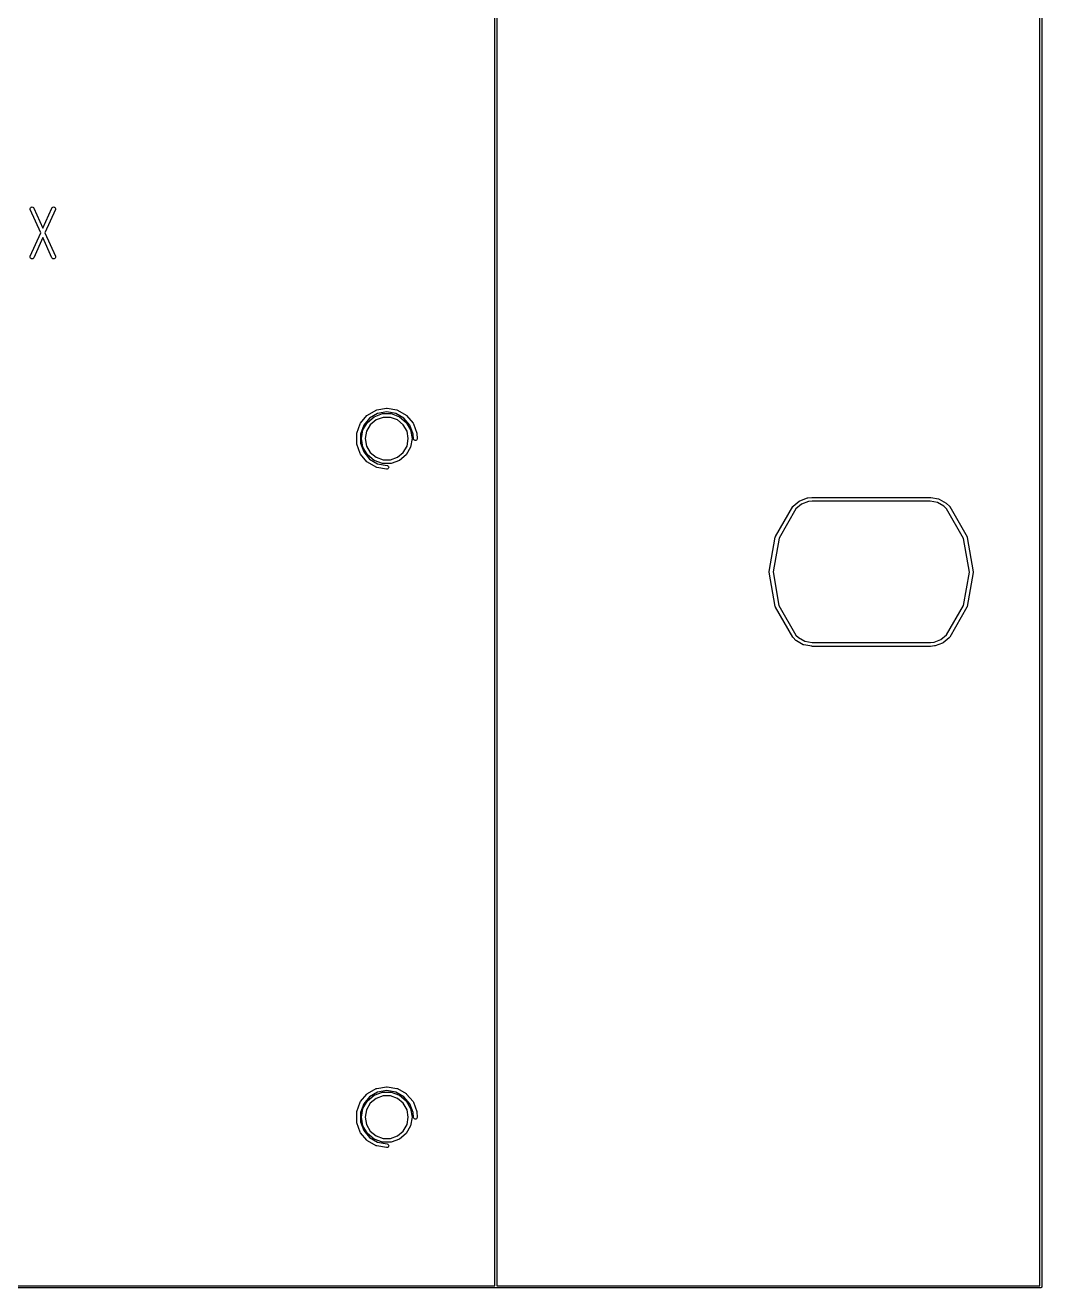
# Model space of a CAD drawing. Extents: x 10 to 493, y -203 to -71.
# Drawn here: x 439.5 to 492.8, y -203.2 to -137.1 of the extents above; entities that cross this region are included whole.
import ezdxf

# ---------------------------------------------------------------- set-up
doc = ezdxf.new("R2010")
doc.units = 0
doc.header["$MEASUREMENT"] = 0
doc.layers.add('BLACK', color=7, linetype='CONTINUOUS')

msp = doc.modelspace()

# ---------------------------------------------------------------- linework, layer by layer
at = {"layer": 'Black'}
for p, q in [((464.135, -203.15), (464.135, -71.17)), ((464.235, -71.17), (464.235, -203.15)), ((492.71, -203.15), (492.71, -71.17)), ((492.81, -71.12), (492.81, -203.2)), ((439.773, -146.716), (439.777, -146.682)), ((439.782, -146.75), (439.773, -146.716)), ((439.777, -146.682), (439.792, -146.651)), ((440.33, -147.969), (439.782, -146.75)), ((439.792, -146.651), (439.817, -146.626)), ((439.817, -146.626), (439.848, -146.612)), ((439.848, -146.612), (439.883, -146.61)), ((439.883, -146.61), (439.916, -146.619)), ((439.916, -146.619), (439.945, -146.639)), ((439.945, -146.639), (439.964, -146.668)), ((439.964, -146.668), (440.44, -147.725)), ((440.44, -147.725), (440.916, -146.668)), ((441.098, -146.75), (440.55, -147.969)), ((440.916, -146.668), (440.935, -146.639)), ((440.935, -146.639), (440.964, -146.619)), ((440.964, -146.619), (440.997, -146.61)), ((440.997, -146.61), (441.032, -146.612)), ((441.032, -146.612), (441.063, -146.626)), ((441.063, -146.626), (441.088, -146.651)), ((441.088, -146.651), (441.103, -146.682)), ((441.107, -146.716), (441.098, -146.75)), ((441.103, -146.682), (441.107, -146.716)), ((439.782, -149.188), (440.33, -147.969)), ((440.55, -147.969), (441.098, -149.188)), ((440.44, -148.213), (439.964, -149.27)), ((440.916, -149.27), (440.44, -148.213)), ((439.773, -149.222), (439.782, -149.188)), ((439.777, -149.256), (439.773, -149.222)), ((439.792, -149.287), (439.777, -149.256)), ((439.817, -149.312), (439.792, -149.287)), ((439.848, -149.326), (439.817, -149.312)), ((439.883, -149.328), (439.848, -149.326)), ((439.916, -149.319), (439.883, -149.328)), ((439.945, -149.299), (439.916, -149.319)), ((439.964, -149.27), (439.945, -149.299)), ((440.935, -149.299), (440.916, -149.27)), ((440.964, -149.319), (440.935, -149.299)), ((440.997, -149.328), (440.964, -149.319)), ((441.032, -149.326), (440.997, -149.328)), ((441.063, -149.312), (441.032, -149.326)), ((441.088, -149.287), (441.063, -149.312)), ((441.103, -149.256), (441.088, -149.287)), ((441.098, -149.188), (441.107, -149.222)), ((441.107, -149.222), (441.103, -149.256)), ((457.456, -157.514), (457.907, -157.254)), ((457.992, -157.436), (457.571, -157.679)), ((457.805, -157.599), (458.239, -157.441)), ((457.907, -157.254), (457.94, -157.242)), ((457.907, -157.254), (457.907, -157.254)), ((457.94, -157.242), (458.453, -157.152)), ((458.47, -157.352), (457.992, -157.436)), ((458.239, -157.441), (458.701, -157.441)), ((458.453, -157.152), (458.487, -157.152)), ((458.948, -157.436), (458.47, -157.352)), ((458.487, -157.152), (459, -157.242)), ((458.701, -157.441), (459.135, -157.599)), ((459.369, -157.679), (458.948, -157.436)), ((459, -157.242), (459.033, -157.254)), ((459.033, -157.254), (459.484, -157.514)), ((456.899, -158.455), (457.077, -157.966)), ((457.077, -157.966), (457.094, -157.936)), ((457.259, -158.051), (457.093, -158.507)), ((457.094, -157.936), (457.429, -157.537)), ((457.221, -158.295), (457.452, -157.896)), ((457.571, -157.679), (457.259, -158.051)), ((457.605, -158.024), (457.409, -158.364)), ((457.429, -157.537), (457.456, -157.514)), ((457.452, -157.896), (457.805, -157.599)), ((457.905, -157.772), (457.605, -158.024)), ((458.274, -157.638), (457.905, -157.772)), ((458.666, -157.638), (458.274, -157.638)), ((459.034, -157.772), (458.666, -157.638)), ((459.335, -158.024), (459.034, -157.772)), ((459.135, -157.599), (459.488, -157.896)), ((459.531, -158.364), (459.335, -158.024)), ((459.681, -158.051), (459.369, -157.679)), ((459.484, -157.514), (459.511, -157.537)), ((459.488, -157.896), (459.719, -158.295)), ((459.511, -157.537), (459.846, -157.936)), ((459.849, -158.511), (459.681, -158.051)), ((459.846, -157.936), (459.863, -157.966)), ((459.863, -157.966), (460.041, -158.455)), ((456.893, -158.49), (456.899, -158.455)), ((456.893, -159.01), (456.893, -158.49)), ((457.093, -158.507), (457.093, -158.993)), ((457.141, -158.75), (457.221, -158.295)), ((457.221, -159.205), (457.141, -158.75)), ((457.409, -158.364), (457.341, -158.75)), ((457.341, -158.75), (457.409, -159.136)), ((459.599, -158.75), (459.531, -158.364)), ((459.531, -159.136), (459.599, -158.75)), ((459.719, -158.295), (459.799, -158.75)), ((459.799, -158.75), (459.719, -159.205)), ((459.87, -158.759), (459.849, -158.511)), ((459.879, -158.792), (459.87, -158.759)), ((459.899, -158.821), (459.879, -158.792)), ((460.041, -158.455), (460.043, -158.468)), ((460.043, -158.468), (460.047, -158.481)), ((460.047, -158.481), (460.07, -158.741)), ((460.067, -158.776), (460.052, -158.807)), ((460.07, -158.741), (460.067, -158.776)), ((456.899, -159.045), (456.893, -159.01)), ((457.077, -159.534), (456.899, -159.045)), ((457.093, -158.993), (457.259, -159.449)), ((457.452, -159.604), (457.221, -159.205)), ((457.259, -159.449), (457.571, -159.821)), ((457.409, -159.136), (457.605, -159.476)), ((459.335, -159.476), (459.531, -159.136)), ((459.719, -159.205), (459.488, -159.604)), ((459.928, -158.841), (459.899, -158.821)), ((459.961, -158.85), (459.928, -158.841)), ((459.996, -158.847), (459.961, -158.85)), ((460.027, -158.832), (459.996, -158.847)), ((460.052, -158.807), (460.027, -158.832)), ((457.094, -159.564), (457.077, -159.534)), ((457.429, -159.963), (457.094, -159.564)), ((457.456, -159.986), (457.429, -159.963)), ((457.805, -159.901), (457.452, -159.604)), ((457.907, -160.246), (457.456, -159.986)), ((457.571, -159.821), (457.992, -160.064)), ((457.605, -159.476), (457.905, -159.728)), ((458.239, -160.059), (457.805, -159.901)), ((457.905, -159.728), (458.274, -159.862)), ((457.992, -160.064), (458.487, -160.152)), ((458.701, -160.059), (458.239, -160.059)), ((458.274, -159.862), (458.666, -159.862)), ((458.666, -159.862), (459.034, -159.728)), ((459.135, -159.901), (458.701, -160.059)), ((459.034, -159.728), (459.335, -159.476)), ((459.488, -159.604), (459.135, -159.901)), ((457.94, -160.258), (457.907, -160.246)), ((458.453, -160.348), (457.94, -160.258)), ((458.487, -160.348), (458.453, -160.348)), ((458.487, -160.152), (458.52, -160.163)), ((458.52, -160.337), (458.487, -160.348)), ((458.52, -160.163), (458.547, -160.186)), ((458.547, -160.314), (458.52, -160.337)), ((458.547, -160.186), (458.564, -160.216)), ((458.564, -160.284), (458.547, -160.314)), ((458.564, -160.216), (458.57, -160.25)), ((458.57, -160.25), (458.564, -160.284)), ((479.781, -162.289), (480.099, -162.02)), ((480.099, -162.02), (480.129, -162.003)), ((480.099, -162.02), (480.099, -162.02)), ((480.129, -162.003), (480.52, -161.86)), ((480.576, -162.052), (480.214, -162.185)), ((480.52, -161.86), (480.533, -161.857)), ((480.533, -161.857), (480.546, -161.854)), ((480.546, -161.854), (480.756, -161.835)), ((480.769, -162.035), (480.576, -162.052)), ((480.756, -161.835), (480.761, -161.836)), ((480.761, -161.836), (480.765, -161.835)), ((480.765, -161.835), (486.975, -161.835)), ((486.966, -162.035), (480.769, -162.035)), ((487.35, -162.103), (486.966, -162.035)), ((486.975, -161.835), (486.984, -161.837)), ((486.984, -161.837), (486.992, -161.837)), ((486.992, -161.837), (487.402, -161.909)), ((487.684, -162.295), (487.35, -162.103)), ((487.402, -161.909), (487.427, -161.918)), ((487.427, -161.918), (487.435, -161.921)), ((487.435, -161.921), (487.796, -162.129)), ((478.853, -163.884), (479.758, -162.315)), ((479.923, -162.43), (479.035, -163.968)), ((479.758, -162.315), (479.768, -162.303)), ((479.758, -162.315), (479.758, -162.315)), ((479.758, -162.315), (479.758, -162.315)), ((479.758, -162.315), (479.758, -162.315)), ((479.768, -162.303), (479.781, -162.289)), ((480.214, -162.185), (479.923, -162.43)), ((487.815, -162.426), (487.684, -162.295)), ((487.796, -162.129), (487.806, -162.137)), ((487.806, -162.137), (487.816, -162.145)), ((488.709, -163.98), (487.815, -162.426)), ((487.816, -162.145), (487.966, -162.294)), ((487.966, -162.294), (487.973, -162.305)), ((487.973, -162.305), (487.982, -162.315)), ((487.982, -162.315), (488.891, -163.895)), ((478.522, -165.711), (478.841, -163.916)), ((479.035, -163.968), (478.722, -165.729)), ((478.841, -163.916), (478.847, -163.9)), ((478.847, -163.9), (478.853, -163.884)), ((489.018, -165.741), (488.709, -163.98)), ((488.891, -163.895), (488.891, -163.895)), ((488.891, -163.895), (488.903, -163.928)), ((488.903, -163.928), (489.218, -165.724)), ((478.522, -165.724), (478.522, -165.711)), ((478.522, -165.746), (478.522, -165.724)), ((478.837, -167.542), (478.522, -165.746)), ((478.722, -165.729), (479.031, -167.49)), ((488.705, -167.502), (489.018, -165.741)), ((489.218, -165.759), (488.899, -167.554)), ((489.218, -165.724), (489.218, -165.745)), ((489.218, -165.745), (489.218, -165.759)), ((478.846, -167.568), (478.837, -167.542)), ((478.849, -167.575), (478.846, -167.568)), ((479.758, -169.155), (478.849, -167.575)), ((479.031, -167.49), (479.925, -169.044)), ((487.817, -169.04), (488.705, -167.502)), ((488.887, -167.586), (487.982, -169.155)), ((488.893, -167.57), (488.887, -167.586)), ((488.899, -167.554), (488.893, -167.57)), ((479.767, -169.165), (479.758, -169.155)), ((479.774, -169.176), (479.767, -169.165)), ((479.924, -169.325), (479.774, -169.176)), ((479.934, -169.333), (479.924, -169.325)), ((479.925, -169.044), (480.056, -169.175)), ((479.944, -169.341), (479.934, -169.333)), ((480.305, -169.549), (479.944, -169.341)), ((480.056, -169.175), (480.39, -169.367)), ((480.39, -169.367), (480.774, -169.435)), ((487.164, -169.418), (487.526, -169.285)), ((487.526, -169.285), (487.817, -169.04)), ((487.959, -169.181), (487.641, -169.45)), ((487.972, -169.167), (487.959, -169.181)), ((487.982, -169.155), (487.972, -169.167)), ((487.982, -169.155), (487.982, -169.155)), ((487.982, -169.155), (487.982, -169.155)), ((487.982, -169.155), (487.982, -169.155)), ((480.338, -169.561), (480.305, -169.549)), ((480.748, -169.633), (480.338, -169.561)), ((480.756, -169.633), (480.748, -169.633)), ((480.765, -169.635), (480.756, -169.633)), ((486.975, -169.635), (480.765, -169.635)), ((480.774, -169.435), (486.971, -169.435)), ((486.971, -169.435), (487.164, -169.418)), ((486.979, -169.634), (486.975, -169.635)), ((486.984, -169.635), (486.979, -169.634)), ((487.194, -169.616), (486.984, -169.635)), ((487.207, -169.613), (487.194, -169.616)), ((487.22, -169.61), (487.207, -169.613)), ((487.611, -169.467), (487.22, -169.61)), ((487.641, -169.45), (487.611, -169.467)), ((457.094, -193.496), (457.429, -193.097)), ((457.429, -193.097), (457.43, -193.096)), ((457.43, -193.096), (457.456, -193.074)), ((457.452, -193.456), (457.805, -193.159)), ((457.456, -193.074), (457.907, -192.814)), ((457.992, -192.996), (457.571, -193.239)), ((457.805, -193.159), (458.239, -193.001)), ((458.274, -193.198), (457.905, -193.332)), ((457.907, -192.814), (457.94, -192.802)), ((457.907, -192.814), (457.907, -192.814)), ((457.94, -192.802), (458.453, -192.712)), ((458.47, -192.912), (457.992, -192.996)), ((458.239, -193.001), (458.701, -193.001)), ((458.666, -193.198), (458.274, -193.198)), ((458.453, -192.712), (458.487, -192.712)), ((458.948, -192.996), (458.47, -192.912)), ((458.487, -192.712), (459, -192.802)), ((459.034, -193.332), (458.666, -193.198)), ((458.701, -193.001), (459.135, -193.159)), ((459.369, -193.239), (458.948, -192.996)), ((459, -192.802), (459.033, -192.814)), ((459.033, -192.814), (459.484, -193.074)), ((459.135, -193.159), (459.488, -193.456)), ((459.484, -193.074), (459.51, -193.096)), ((459.51, -193.096), (459.511, -193.097)), ((459.511, -193.097), (459.846, -193.496)), ((456.899, -194.015), (457.077, -193.526)), ((457.077, -193.526), (457.094, -193.496)), ((457.259, -193.611), (457.093, -194.067)), ((457.141, -194.31), (457.221, -193.855)), ((457.221, -193.855), (457.452, -193.456)), ((457.571, -193.239), (457.259, -193.611)), ((457.605, -193.584), (457.409, -193.924)), ((457.905, -193.332), (457.605, -193.584)), ((459.335, -193.584), (459.034, -193.332)), ((459.531, -193.924), (459.335, -193.584)), ((459.681, -193.611), (459.369, -193.239)), ((459.488, -193.456), (459.719, -193.855)), ((459.849, -194.071), (459.681, -193.611)), ((459.719, -193.855), (459.799, -194.31)), ((459.846, -193.496), (459.863, -193.526)), ((459.863, -193.526), (460.041, -194.015)), ((456.893, -194.05), (456.899, -194.015)), ((456.893, -194.57), (456.893, -194.05)), ((457.093, -194.067), (457.093, -194.553)), ((457.221, -194.765), (457.141, -194.31)), ((457.409, -193.924), (457.341, -194.31)), ((457.341, -194.31), (457.409, -194.696)), ((459.599, -194.31), (459.531, -193.924)), ((459.531, -194.696), (459.599, -194.31)), ((459.799, -194.31), (459.719, -194.765)), ((459.87, -194.319), (459.849, -194.071)), ((459.879, -194.352), (459.87, -194.319)), ((459.899, -194.381), (459.879, -194.352)), ((459.928, -194.401), (459.899, -194.381)), ((459.961, -194.41), (459.928, -194.401)), ((459.996, -194.407), (459.961, -194.41)), ((460.027, -194.392), (459.996, -194.407)), ((460.052, -194.367), (460.027, -194.392)), ((460.041, -194.015), (460.043, -194.028)), ((460.043, -194.028), (460.047, -194.041)), ((460.047, -194.041), (460.07, -194.301)), ((460.067, -194.336), (460.052, -194.367)), ((460.07, -194.301), (460.067, -194.336)), ((456.899, -194.605), (456.893, -194.57)), ((457.077, -195.094), (456.899, -194.605)), ((457.094, -195.124), (457.077, -195.094)), ((457.093, -194.553), (457.259, -195.009)), ((457.429, -195.523), (457.094, -195.124)), ((457.452, -195.164), (457.221, -194.765)), ((457.259, -195.009), (457.571, -195.381)), ((457.409, -194.696), (457.605, -195.036)), ((457.805, -195.461), (457.452, -195.164)), ((457.605, -195.036), (457.905, -195.288)), ((459.034, -195.288), (459.335, -195.036)), ((459.488, -195.164), (459.135, -195.461)), ((459.335, -195.036), (459.531, -194.696)), ((459.719, -194.765), (459.488, -195.164)), ((457.456, -195.546), (457.429, -195.523)), ((457.907, -195.806), (457.456, -195.546)), ((457.571, -195.381), (457.992, -195.624)), ((458.239, -195.619), (457.805, -195.461)), ((457.905, -195.288), (458.274, -195.422)), ((457.94, -195.818), (457.907, -195.806)), ((458.453, -195.908), (457.94, -195.818)), ((457.992, -195.624), (458.487, -195.712)), ((458.701, -195.619), (458.239, -195.619)), ((458.274, -195.422), (458.666, -195.422)), ((458.487, -195.712), (458.52, -195.723)), ((458.52, -195.723), (458.547, -195.746)), ((458.547, -195.746), (458.564, -195.776)), ((458.564, -195.844), (458.547, -195.874)), ((458.564, -195.776), (458.57, -195.81)), ((458.57, -195.81), (458.564, -195.844)), ((458.666, -195.422), (459.034, -195.288)), ((459.135, -195.461), (458.701, -195.619)), ((458.487, -195.908), (458.453, -195.908)), ((458.52, -195.897), (458.487, -195.908)), ((458.547, -195.874), (458.52, -195.897)), ((492.76, -203.25), (10.16, -203.25)), ((38.785, -203.15), (464.135, -203.15)), ((464.235, -203.15), (492.71, -203.15)), ((492.764, -203.249), (492.76, -203.25)), ((492.769, -203.249), (492.764, -203.249)), ((492.773, -203.248), (492.769, -203.249)), ((492.777, -203.247), (492.773, -203.248)), ((492.781, -203.245), (492.777, -203.247)), ((492.785, -203.243), (492.781, -203.245)), ((492.788, -203.24), (492.785, -203.243)), ((492.792, -203.238), (492.788, -203.24)), ((492.795, -203.235), (492.792, -203.238)), ((492.798, -203.232), (492.795, -203.235)), ((492.8, -203.228), (492.798, -203.232)), ((492.803, -203.225), (492.8, -203.228)), ((492.805, -203.221), (492.803, -203.225)), ((492.807, -203.217), (492.805, -203.221)), ((492.808, -203.213), (492.807, -203.217)), ((492.809, -203.209), (492.808, -203.213)), ((492.81, -203.2), (492.809, -203.204)), ((492.809, -203.204), (492.809, -203.209))]:
    msp.add_line(p, q, dxfattribs=at)

doc.saveas('drawing.dxf')
